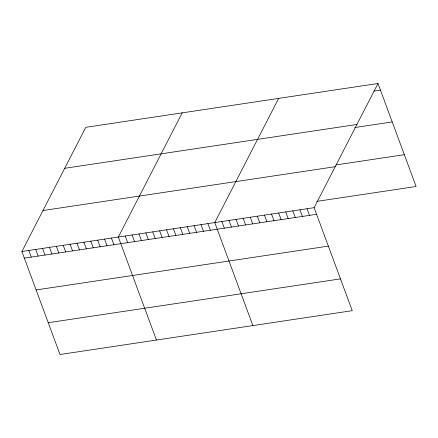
<?xml version="1.0" encoding="UTF-8"?>
<svg xmlns="http://www.w3.org/2000/svg" width="438" height="438" viewBox="0 0 438 438"><rect width="100%" height="100%" fill="white"/><g stroke="black" fill="none" stroke-linecap="round" stroke-linejoin="round"><path stroke-width="0.66" d="M377.999 83.488L314.128 207.672L352.229 310.673L60.001 354.512L21.9 251.511L85.771 127.327L377.999 83.488L416.1 186.489L316.74 201.392M182.208 112.856L118.337 237.046L156.437 340.047M278.639 98.391L214.773 222.581L252.874 325.582M373.997 91.088L380.452 90.118M64.693 168.307L356.921 124.469M354.796 127.535L392.218 121.923M335.946 164.945L404.334 154.685M42.979 210.53L335.207 166.692M21.9 251.511L314.128 207.672M24.353 258.141L316.581 214.302M36.119 289.945L328.347 246.107M48.235 322.707L340.468 278.875M307.033 208.74L309.485 215.37M299.937 209.802L302.39 216.432M292.836 210.87L295.289 217.5M285.74 211.932L288.193 218.562M278.645 212.999L281.097 219.63M271.549 214.062L274.002 220.692M264.448 215.124L266.901 221.759M257.352 216.191L259.805 222.822M250.257 217.253L252.71 223.884M243.161 218.321L245.614 224.951M236.06 219.383L238.513 226.013M228.964 220.451L231.417 227.081M221.869 221.513L224.322 228.143M207.88 223.61L210.333 230.24M200.993 224.645L203.446 231.275M194.105 225.679L196.558 232.31M187.218 226.709L189.67 233.344M180.33 227.744L182.783 234.374M173.443 228.778L175.895 235.409M166.555 229.813L169.008 236.443M159.667 230.842L162.12 237.473M152.774 231.877L155.227 238.507M145.887 232.912L148.34 239.542M138.999 233.947L141.452 240.577M132.112 234.976L134.565 241.606M125.224 236.011L127.677 242.641M111.449 238.075L113.902 244.711M104.562 239.11L107.009 245.74M97.669 240.144L100.121 246.775M90.781 241.179L93.234 247.809M83.893 242.209L86.346 248.839M77.006 243.243L79.459 249.874M70.118 244.278L72.571 250.908M63.231 245.313L65.684 251.943M56.343 246.342L58.796 252.972M49.456 247.377L51.903 254.007M42.563 248.412L45.015 255.042M35.675 249.441L38.128 256.077M28.788 250.476L31.24 257.106"/></g></svg>
